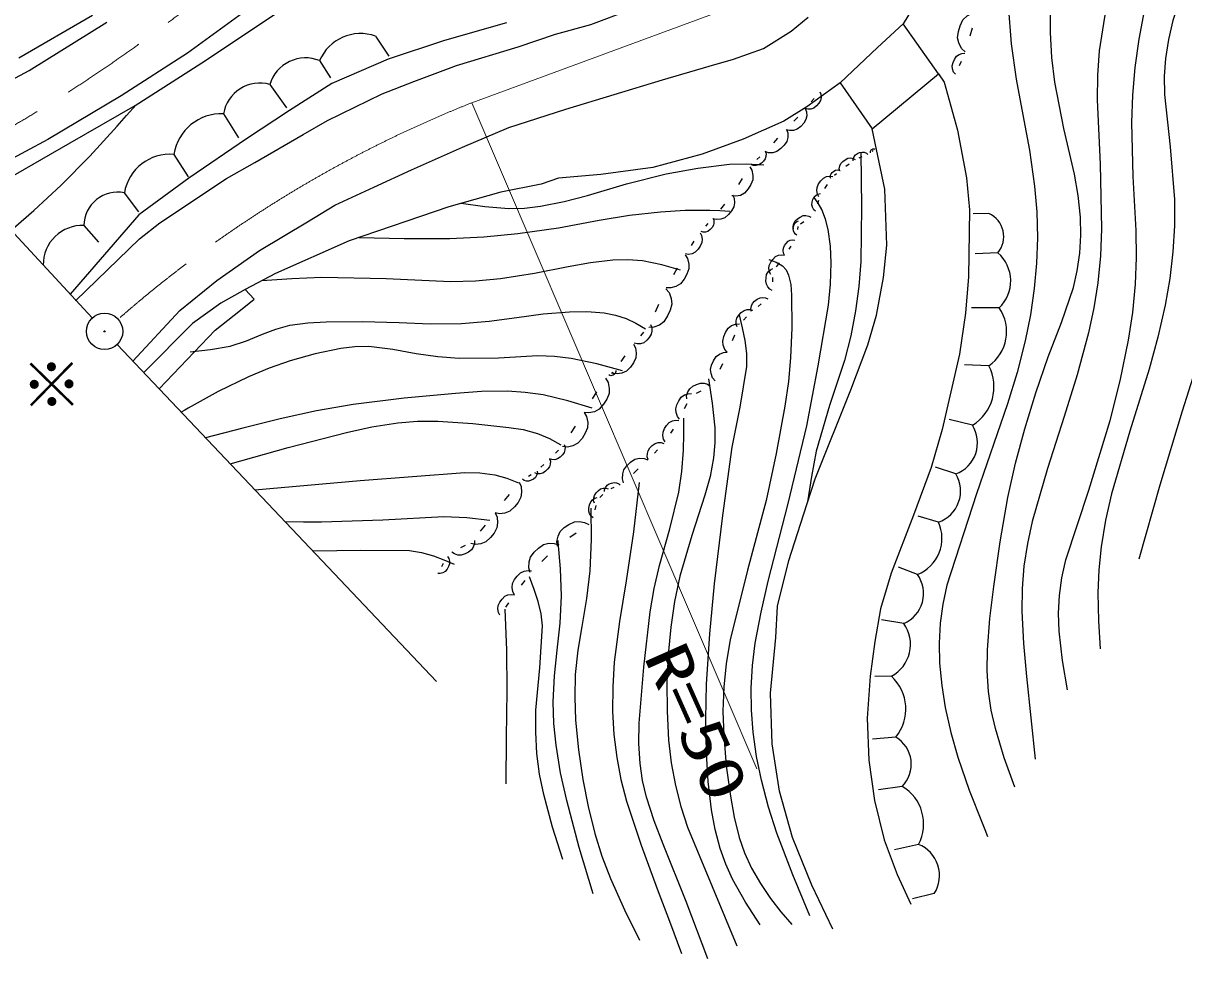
# Model space of a CAD drawing. Units: millimetres, scale not verified. Extents: x 40000 to 680000, y 20000 to 380000.
# Drawn here: x 244390 to 292016, y 245475 to 283870 of the extents above; entities that cross this region are included whole.
import ezdxf
from ezdxf.enums import TextEntityAlignment as Align

# ---------------------------------------------------------------- set-up
doc = ezdxf.new("R2010")
doc.units = ezdxf.units.MM
doc.header["$LTSCALE"] = 1000
doc.linetypes.add('CHAIN', pattern=[18.5, 12, -1.5, 3.5, -1.5])
for name, color, linetype, lineweight in [('M-BGD', 7, 'Continuous', 25), ('M-BGD-HTXT', 7, 'Continuous', 13), ('M-BMK', 2, 'CHAIN', 13), ('M-OTRS', 6, 'Continuous', 25)]:
    doc.layers.add(name, color=color, linetype=linetype, lineweight=lineweight)
doc.styles.add('ＭＳ ゴシック', font='')
doc.styles.get('ＭＳ ゴシック').set_extended_font_data('MS Gothic')

# ---------------------------------------------------------------- blocks, each defined once
blk = doc.blocks.new('BUHIN53')
at = {"color": 7, "linetype": 'Continuous', "lineweight": 25}
blk.add_line((115, -119), (-115, 119), dxfattribs=at)
blk.add_lwpolyline([(-573, 597), (-385, 657), (-136, 643), (70, 584), (269, 436), (441, 257), (592, 41), (649, -180), (638, -408), (573, -597)], dxfattribs=at)
blk = doc.blocks.new('BUHIN57')
at = {"color": 7, "linetype": 'Continuous', "lineweight": 25}
blk.add_line((98, -126), (-98, 126), dxfattribs=at)
blk.add_lwpolyline([(-491, 632), (-303, 671), (-66, 633), (127, 554), (303, 392), (450, 203), (573, -21), (606, -239), (573, -457), (491, -632)], dxfattribs=at)
blk = doc.blocks.new('BUHIN72')
at = {"color": 7, "linetype": 'Continuous', "lineweight": 25}
blk.add_line((-101, 77), (101, -77), dxfattribs=at)
blk.add_lwpolyline([(506, -383), (370, -451), (181, -471), (17, -450), (-151, -363), (-303, -248), (-443, -102), (-513, 58), (-533, 232), (-506, 383)], dxfattribs=at)

msp = doc.modelspace()

# ---------------------------------------------------------------- linework, layer by layer
at = {"layer": 'M-BGD'}
for p, q in [((247219, 271775), (231899, 288337)), ((281336, 285239), (280499, 283850)), ((253846, 284606), (251134, 282645)), ((251865, 282337), (254927, 284381)), ((267685, 283820), (269290, 284415)), ((244212, 282453), (247236, 284203)), ((244637, 281931), (247821, 283914)), ((264217, 283889), (261685, 283161)), ((275901, 283542), (276606, 284122)), ((264708, 282902), (266239, 283424)), ((266239, 283424), (267685, 283820)), ((274769, 282838), (275901, 283542)), ((280499, 283850), (279443, 282873)), ((281948, 281795), (280499, 283850)), ((283338, 283668), (283242, 283343)), ((258852, 283336), (259395, 282511)), ((261685, 283161), (259362, 282391)), ((262173, 282133), (264708, 282902)), ((251134, 282645), (248415, 280888)), ((273534, 282388), (274769, 282838)), ((279443, 282873), (277917, 281427)), ((248978, 280496), (251865, 282337)), ((256555, 282334), (257003, 281624)), ((259362, 282391), (257056, 281397)), ((260422, 281479), (262173, 282133)), ((270622, 281540), (272539, 282113)), ((272539, 282113), (273534, 282388)), ((282876, 282292), (282799, 282119)), ((241107, 280025), (244637, 281931)), ((259120, 280977), (260422, 281479)), ((266664, 280341), (270622, 281540)), ((279222, 279541), (281948, 281795)), ((281948, 281795), (282180, 281446)), ((254511, 281359), (255194, 280398)), ((257056, 281397), (255314, 280287)), ((277917, 281427), (276552, 280434)), ((277917, 281427), (279222, 279541)), ((282180, 281446), (282725, 279484)), ((248415, 280888), (245396, 279101)), ((256877, 279872), (259120, 280977)), ((276722, 280641), (276842, 280779)), ((246316, 278958), (248978, 280496)), ((252610, 280155), (253224, 279170)), ((255314, 280287), (253551, 279131)), ((264313, 279588), (266664, 280341)), ((276552, 280434), (275610, 279851)), ((255882, 279308), (256877, 279872)), ((262423, 278779), (264313, 279588)), ((275610, 279851), (273932, 279115)), ((276017, 279845), (276173, 280020)), ((245396, 279101), (243563, 278109)), ((253551, 279131), (251193, 277505)), ((253890, 278152), (255882, 279308)), ((273932, 279115), (272253, 278499)), ((275187, 278963), (275364, 279146)), ((279752, 277057), (279222, 279541)), ((282725, 279484), (283104, 277520)), ((243630, 277420), (246316, 278958)), ((260320, 277847), (262423, 278779)), ((279268, 278641), (279232, 278611)), ((250576, 278488), (251166, 277571)), ((252734, 277491), (253890, 278152)), ((272253, 278499), (270229, 277949)), ((274502, 278281), (274616, 278391)), ((278809, 278383), (278688, 278331)), ((258785, 277137), (260320, 277847)), ((270229, 277949), (268094, 277659)), ((277760, 277689), (277682, 277623)), ((278280, 278089), (278152, 277994)), ((251193, 277505), (249133, 275999)), ((249999, 275680), (252734, 277491)), ((265651, 277269), (263992, 276938)), ((266361, 277517), (265651, 277269)), ((268094, 277659), (266361, 277517)), ((273761, 277257), (273909, 277496)), ((277383, 277250), (277271, 277083)), ((283104, 277520), (283225, 276216)), ((248540, 276912), (249128, 276134)), ((257179, 276403), (258785, 277137)), ((263992, 276938), (261854, 276339)), ((279825, 274757), (279752, 277057)), ((256063, 275715), (257179, 276403)), ((261854, 276339), (257773, 274942)), ((273014, 276241), (273176, 276437)), ((277022, 276589), (276981, 276445)), ((249133, 275999), (246318, 272749)), ((283225, 276216), (283179, 273465)), ((284014, 276057), (283368, 276041)), ((246882, 275569), (247482, 274888)), ((249165, 275024), (249999, 275680)), ((254083, 274547), (256063, 275715)), ((272404, 275536), (272503, 275645)), ((276175, 275523), (276162, 275407)), ((276431, 275715), (276289, 275620)), ((246534, 272483), (249165, 275024)), ((257773, 274942), (254749, 273594)), ((271808, 274747), (271928, 274922)), ((252341, 273312), (254083, 274547)), ((275891, 274726), (275807, 274602)), ((279698, 273429), (279825, 274757)), ((284388, 274446), (283458, 274402)), ((275408, 274031), (275295, 273871)), ((254749, 273594), (253498, 272935)), ((271086, 273556), (271240, 273827)), ((275142, 273440), (275137, 273260)), ((279407, 271891), (279698, 273429)), ((283179, 273465), (283054, 271972)), ((250813, 272079), (252341, 273312)), ((253498, 272935), (252496, 272387)), ((253872, 272548), (253498, 272935)), ((253308, 272089), (253872, 272548)), ((248884, 270006), (250813, 272079)), ((252496, 272387), (251343, 271540)), ((252273, 271267), (253308, 272089)), ((270339, 272019), (270478, 272338)), ((274679, 272349), (274544, 272246)), ((283054, 271972), (282807, 270290)), ((284439, 272187), (283301, 272184)), ((251343, 271540), (249335, 269530)), ((274077, 271818), (273950, 271680)), ((279051, 270664), (279407, 271891)), ((249963, 268868), (252273, 271267)), ((269731, 271041), (269865, 271194)), ((248244, 270680), (261357, 256857)), ((278350, 268819), (279051, 270664)), ((268924, 269980), (269093, 270219)), ((282807, 270290), (282102, 267202)), ((284015, 269808), (283011, 269846)), ((268538, 269509), (268595, 269546)), ((272196, 268771), (272003, 268668)), ((276886, 265173), (278350, 268819)), ((271617, 268248), (271519, 268039)), ((271068, 267216), (270956, 267042)), ((282102, 267202), (281647, 265641)), ((283344, 267374), (282382, 267602)), ((266233, 266229), (266354, 266346)), ((270420, 266363), (270292, 266231)), ((265630, 265646), (265750, 265762)), ((265121, 265285), (265242, 265351)), ((269627, 265578), (269428, 265389)), ((281647, 265641), (280927, 263683)), ((282666, 265375), (281833, 265650)), ((268632, 264814), (268503, 264762)), ((276409, 263694), (276886, 265173)), ((268172, 264528), (268059, 264411)), ((267883, 264071), (267849, 263905)), ((275812, 261821), (276409, 263694)), ((280927, 263683), (280006, 261297)), ((281946, 263396), (281116, 263638)), ((267082, 262940), (266826, 262764)), ((262354, 262352), (262540, 262448)), ((265902, 262007), (265668, 261781)), ((261566, 261568), (261643, 261705)), ((275340, 259949), (275812, 261821)), ((281084, 261250), (280315, 261542)), ((264970, 260998), (264829, 260802)), ((280006, 261297), (279569, 259841)), ((264307, 260076), (264187, 259909)), ((275274, 258663), (275340, 259949)), ((279569, 259841), (279339, 258491)), ((280531, 259232), (279617, 259380)), ((275056, 256370), (275274, 258663)), ((279339, 258491), (279150, 257079)), ((279150, 257079), (279029, 255346)), ((280021, 257070), (279344, 257053)), ((275126, 254298), (275056, 256370)), ((279029, 255346), (279093, 253627)), ((280200, 254574), (279243, 254491)), ((275421, 252354), (275126, 254298)), ((279093, 253627), (279323, 251972)), ((280455, 252546), (279491, 252414)), ((275965, 250455), (275421, 252354)), ((279323, 251972), (279717, 250360)), ((276758, 248496), (275965, 250455)), ((279717, 250360), (280255, 248937)), ((281129, 250172), (280150, 249945)), ((280255, 248937), (280810, 247722)), ((277611, 246684), (276758, 248496)), ((281778, 248149), (280887, 247942))]:
    msp.add_line(p, q, dxfattribs=at)
for points in [[(292153, 285779), (291569, 283981), (291388, 283207), (291267, 282427), (291218, 281692), (291227, 280942), (291462, 278802), (291639, 276634), (291635, 275558), (291569, 274487), (291442, 273392), (291253, 272296), (290957, 270980), (290601, 269673), (289796, 267129), (289044, 264552), (288805, 263474), (288625, 262386), (288527, 261441), (288489, 260494), (288517, 259345), (288587, 258196)], [(284803, 284615), (284928, 283022), (285137, 281570), (285408, 280116), (285680, 278660), (285894, 277185), (285981, 276126), (286007, 275064), (285974, 274022), (285880, 272986), (285725, 271908), (285511, 270840), (285179, 269539), (284789, 268253), (283513, 264552), (282287, 260811), (282125, 260031), (282021, 259242), (281980, 258425), (281998, 257604), (282083, 256691), (282228, 255781), (282455, 254761), (282743, 253749), (283211, 252394), (283736, 251060), (283849, 250784), (283966, 250499)], [(285077, 252522), (284650, 253719), (284284, 254924), (284114, 255679), (284004, 256442), (283953, 257293), (283961, 258151), (284058, 259446), (284216, 260751), (284478, 262583), (284799, 264402), (285113, 265811), (285490, 267218), (285941, 268698), (286454, 270175), (287000, 271590), (287484, 273018), (287646, 273714), (287750, 274426), (287791, 275167), (287772, 275911), (287678, 276800), (287526, 277675), (287093, 279554), (286719, 281448), (286600, 282463), (286541, 283493), (286543, 284484)], [(288818, 284459), (288547, 282736), (288477, 281734), (288467, 280728), (288584, 278081), (288640, 275431), (288595, 274322), (288491, 273221), (288331, 272186), (288111, 271160), (287636, 269439), (287102, 267732), (286423, 265591), (285800, 263427), (285599, 262511), (285457, 261588), (285385, 260666), (285374, 259739), (285436, 258408), (285559, 257065), (285744, 255366), (285915, 253672)], [(287243, 256511), (287045, 257713), (286907, 258919), (286880, 259652), (286913, 260379), (287016, 261111), (287182, 261847), (288119, 264701), (288995, 267563), (289400, 269200), (289746, 270856), (289920, 272004), (290034, 273158), (290080, 274255), (290066, 275356), (289945, 277577), (289885, 279793), (289921, 280918), (290017, 282050), (290181, 283217), (290405, 284381)], [(283049, 282694), (282900, 282831), (282786, 283059), (282735, 283273), (282765, 283524), (282838, 283768), (282954, 284012), (283121, 284174), (283330, 284280), (283531, 284318)], [(282646, 281772), (282572, 281858), (282526, 281993), (282512, 282116), (282547, 282253), (282605, 282384), (282687, 282511), (282792, 282589), (282915, 282633), (283029, 282639)], [(277083, 281056), (277126, 280955), (277130, 280817), (277108, 280700), (277036, 280583), (276946, 280480), (276834, 280386), (276715, 280344), (276589, 280338), (276481, 280365)], [(243674, 275183), (244833, 276180), (245951, 277221), (247118, 278411), (248249, 279650), (248635, 280084), (249026, 280526)], [(276485, 280369), (276538, 280239), (276542, 280063), (276511, 279914), (276418, 279766), (276301, 279635), (276156, 279517), (276004, 279465), (275842, 279460), (275706, 279496)], [(275719, 279510), (275770, 279367), (275766, 279176), (275726, 279016), (275618, 278859), (275485, 278723), (275322, 278601), (275154, 278552), (274979, 278554), (274833, 278599)], [(279161, 278553), (279155, 278580), (279159, 278614), (279170, 278642), (279192, 278668), (279219, 278690), (279251, 278708), (279282, 278714), (279314, 278710), (279339, 278699)], [(274843, 278609), (274872, 278520), (274865, 278401), (274837, 278303), (274767, 278208), (274682, 278126), (274579, 278054), (274474, 278027), (274365, 278032), (274275, 278063)], [(278759, 278565), (278789, 276331), (278760, 274084), (278686, 273069), (278551, 272060), (278351, 271039), (278091, 270030), (277482, 268176), (276932, 266313), (276736, 265273), (276580, 264223)], [(277895, 277803), (277878, 277897), (277900, 278015), (277941, 278111), (278023, 278197), (278119, 278268), (278232, 278327), (278341, 278341), (278450, 278322), (278536, 278279)], [(278445, 278227), (278449, 278306), (278489, 278397), (278540, 278465), (278623, 278519), (278715, 278558), (278817, 278584), (278907, 278574), (278991, 278538), (279052, 278487)], [(262359, 276481), (263332, 276344), (264314, 276268), (264968, 276283), (265621, 276357), (266584, 276551), (267544, 276805), (269154, 277279), (270776, 277693), (272075, 277919), (273377, 278086), (274073, 278096), (274781, 278056)], [(274204, 277975), (274294, 277833), (274335, 277625), (274330, 277443), (274251, 277248), (274140, 277068), (273994, 276899), (273824, 276805), (273635, 276765), (273465, 276779)], [(277526, 277492), (277511, 277551), (277520, 277627), (277543, 277689), (277592, 277748), (277651, 277797), (277721, 277839), (277790, 277852), (277860, 277844), (277917, 277820)], [(277045, 276750), (276985, 276854), (276961, 277004), (276971, 277134), (277033, 277271), (277117, 277396), (277227, 277514), (277351, 277576), (277488, 277599), (277609, 277584)], [(273502, 276829), (273565, 276690), (273576, 276499), (273548, 276336), (273453, 276171), (273331, 276023), (273178, 275889), (273014, 275826), (272839, 275814), (272688, 275848)], [(276675, 247239), (275973, 248919), (275323, 250628), (274976, 251704), (274685, 252799), (274486, 253774), (274344, 254769), (274273, 255678), (274262, 256587), (274316, 257512), (274431, 258432), (274667, 259700), (274965, 260970), (275785, 264156), (276546, 267350), (277016, 269803), (277433, 272295), (277521, 273165), (277548, 274036), (277514, 274715), (277418, 275402), (277317, 275823), (277157, 276231), (277012, 276479), (276848, 276718)], [(276899, 276156), (276832, 276216), (276781, 276317), (276757, 276411), (276769, 276523), (276800, 276631), (276851, 276740), (276924, 276813), (277016, 276860), (277105, 276878)], [(258178, 275080), (260030, 275029), (261897, 275038), (263295, 275106), (264689, 275235), (266358, 275477), (268026, 275780), (269276, 275987), (270536, 276134), (271552, 276195), (272568, 276195), (272975, 276179), (273392, 276159)], [(272702, 275863), (272734, 275781), (272736, 275670), (272715, 275577), (272656, 275484), (272581, 275402), (272490, 275328), (272393, 275296), (272292, 275294), (272206, 275317)], [(276004, 275429), (275990, 275531), (276019, 275656), (276069, 275756), (276162, 275844), (276269, 275916), (276393, 275973), (276511, 275982), (276626, 275956), (276716, 275906)], [(276137, 275177), (276078, 275214), (276026, 275284), (275996, 275353), (275991, 275440), (276001, 275526), (276025, 275615), (276072, 275680), (276135, 275728), (276201, 275753)], [(272168, 275270), (272230, 275160), (272254, 275003), (272243, 274866), (272176, 274722), (272086, 274592), (271970, 274469), (271839, 274405), (271695, 274383), (271569, 274399)], [(275637, 274355), (275593, 274433), (275577, 274545), (275584, 274641), (275631, 274743), (275695, 274836), (275777, 274922), (275869, 274968), (275971, 274984), (276060, 274972)], [(271548, 274367), (271653, 274213), (271707, 273986), (271708, 273784), (271628, 273565), (271513, 273363), (271358, 273169), (271174, 273059), (270966, 273008), (270779, 273016)], [(275069, 273552), (275013, 273654), (274993, 273800), (275005, 273927), (275068, 274058), (275153, 274178), (275262, 274290), (275383, 274348), (275517, 274367), (275634, 274350)], [(271367, 273741), (270595, 273956), (269807, 274113), (269204, 274158), (268586, 274143), (267666, 274037), (266750, 273870), (265367, 273593), (263978, 273376), (262951, 273289), (261919, 273261), (259282, 273378), (256640, 273435), (255414, 273377), (254177, 273293)], [(274995, 274172), (275294, 274069), (275554, 273917), (275701, 273743), (275802, 273528), (275889, 273146), (275923, 272713), (275932, 271372), (275883, 270134), (275798, 269164), (275647, 268156), (275290, 266205), (274878, 264277), (274110, 261423), (273401, 258558), (273240, 257595), (273139, 256626), (273107, 255642), (273136, 254643), (273243, 253391), (273410, 252142), (273563, 251287), (273773, 250448), (273996, 249819), (274280, 249200), (274641, 248562), (275058, 247948), (275485, 247408), (275931, 246887)], [(275128, 272901), (275032, 272950), (274943, 273052), (274887, 273154), (274868, 273288), (274872, 273422), (274898, 273563), (274962, 273670), (275054, 273753), (275152, 273800)], [(270757, 272974), (270892, 272816), (270978, 272569), (271003, 272345), (270940, 272093), (270835, 271854), (270686, 271621), (270495, 271477), (270269, 271396), (270060, 271383)], [(274274, 272041), (274254, 272141), (274276, 272267), (274319, 272368), (274406, 272461), (274507, 272538), (274626, 272601), (274742, 272617), (274858, 272598), (274950, 272554)], [(251241, 270386), (252071, 270474), (252885, 270620), (253549, 270830), (254207, 271102), (254756, 271318), (255331, 271478), (256065, 271578), (256817, 271619), (258313, 271632), (259818, 271585), (261097, 271537), (262372, 271549), (263513, 271640), (264652, 271792), (265722, 271938), (266805, 272025), (267518, 272034), (268231, 271982), (268691, 271894), (269133, 271749), (269536, 271554), (269928, 271331)], [(273695, 271403), (273654, 271508), (273653, 271650), (273680, 271769), (273757, 271887), (273852, 271991), (273970, 272084), (274093, 272124), (274223, 272126), (274333, 272095)], [(270134, 271500), (270181, 271387), (270185, 271234), (270159, 271105), (270079, 270975), (269978, 270861), (269853, 270757), (269721, 270711), (269581, 270706), (269461, 270736)], [(274631, 246870), (274037, 247795), (273499, 248744), (273217, 249358), (272988, 250004), (272786, 250787), (272641, 251587), (272504, 252745), (272426, 253914), (272400, 255323), (272434, 256740), (272566, 258806), (272758, 260864), (273094, 263664), (273490, 266467), (273818, 268117), (274087, 269779), (274082, 270311), (274016, 270843), (273910, 271374), (273782, 271904)], [(268983, 269610), (267933, 269892), (266877, 270112), (266198, 270193), (265515, 270214), (263898, 270130), (262279, 270107), (261403, 270172), (260520, 270299), (259553, 270482), (258575, 270605), (258002, 270593), (257428, 270521), (256377, 270297), (255345, 270015), (254480, 269717), (253636, 269364), (252392, 268750), (251160, 268074), (251020, 267995), (250871, 267911)], [(269432, 270698), (269516, 270544), (269546, 270326), (269528, 270136), (269433, 269938), (269306, 269759), (269143, 269591), (268961, 269504), (268760, 269475), (268585, 269501)], [(268709, 269619), (268714, 269579), (268701, 269529), (268681, 269490), (268643, 269456), (268601, 269428), (268551, 269407), (268505, 269404), (268459, 269415), (268424, 269435)], [(290188, 261893), (291047, 264928), (291969, 267960), (292486, 269601)], [(272508, 269269), (272669, 268270), (272770, 267267), (272774, 266646), (272718, 266030), (272574, 265264), (272368, 264502), (271823, 262848), (271337, 261178), (271119, 260137), (270961, 259087), (270855, 257961), (270808, 256820), (270811, 255635), (270875, 254452), (270986, 253516), (271158, 252581), (271378, 251721), (271656, 250879), (272669, 248439), (273675, 246003)], [(271618, 268461), (271613, 268592), (271666, 268748), (271741, 268868), (271870, 268969), (272014, 269046), (272179, 269103), (272330, 269100), (272473, 269053), (272581, 268978)], [(267743, 268066), (266736, 268371), (265721, 268616), (264995, 268721), (264261, 268767), (263199, 268752), (262133, 268678), (260023, 268479), (257933, 268221), (256426, 267957), (254931, 267633), (253400, 267255), (251875, 266853)], [(271324, 267619), (271237, 267727), (271183, 267892), (271170, 268042), (271216, 268209), (271289, 268366), (271392, 268519), (271522, 268612), (271673, 268663), (271813, 268668)], [(272487, 245475), (271601, 247823), (270651, 250173), (270279, 251131), (269968, 252101), (269807, 252785), (269704, 253489), (269657, 254311), (269670, 255151), (269862, 257443), (270113, 259710), (270278, 260670), (270501, 261621), (270926, 263114), (271294, 264628), (271416, 265477), (271480, 266344), (271499, 267002), (271505, 267662)], [(252885, 265788), (255257, 266457), (257652, 267070), (258700, 267299), (259765, 267469), (260576, 267532), (261400, 267536), (262847, 267440), (264314, 267282), (264910, 267190), (265496, 267037), (265985, 266829), (266454, 266569)], [(270730, 266694), (270666, 266800), (270639, 266954), (270646, 267088), (270707, 267231), (270792, 267361), (270902, 267484), (271029, 267551), (271169, 267577), (271294, 267564)], [(266595, 266579), (266626, 266483), (266619, 266357), (266589, 266253), (266515, 266151), (266424, 266064), (266315, 265987), (266203, 265958), (266087, 265963), (265992, 265996)], [(270037, 265969), (270000, 266072), (270003, 266210), (270032, 266325), (270110, 266438), (270205, 266536), (270322, 266623), (270443, 266659), (270569, 266657), (270675, 266625)], [(265992, 265996), (266023, 265900), (266016, 265774), (265986, 265669), (265912, 265568), (265821, 265481), (265712, 265404), (265600, 265375), (265484, 265380), (265388, 265412)], [(269031, 265009), (268981, 265166), (268993, 265372), (269044, 265543), (269166, 265708), (269315, 265850), (269496, 265975), (269679, 266021), (269868, 266012), (270025, 265957)], [(253901, 264717), (258212, 265106), (262519, 265434), (263132, 265412), (263745, 265330), (264232, 265198), (264710, 265009)], [(265485, 265484), (265489, 265401), (265456, 265302), (265410, 265226), (265328, 265162), (265237, 265112), (265133, 265075), (265038, 265076), (264947, 265105), (264878, 265152)], [(268245, 264658), (268251, 264740), (268295, 264835), (268351, 264906), (268439, 264961), (268536, 265000), (268644, 265025), (268738, 265012), (268826, 264973), (268889, 264918)], [(269662, 265018), (269429, 262996), (269135, 260982), (268860, 259317), (268644, 257643), (268580, 256633), (268575, 255618), (268629, 254676), (268744, 253731), (268913, 252837), (269143, 251949), (269747, 250141), (270411, 248341), (270906, 247014), (271402, 245688)], [(267782, 263573), (267701, 263635), (267635, 263743), (267600, 263848), (267604, 263974), (267630, 264098), (267677, 264225), (267753, 264313), (267852, 264375), (267950, 264402)], [(267832, 264178), (267799, 264270), (267802, 264392), (267828, 264494), (267897, 264594), (267982, 264682), (268086, 264760), (268193, 264791), (268305, 264790), (268399, 264761)], [(267684, 263967), (267695, 262677), (267646, 261393), (267508, 260255), (267308, 259112), (267147, 258135), (267046, 257144), (267023, 256206), (267060, 255266), (267180, 254046), (267359, 252833), (267574, 251721), (267850, 250616), (268141, 249684), (268492, 248764), (269066, 247490), (269687, 246234)], [(263536, 263456), (262591, 263567), (261646, 263618), (259144, 263475), (256635, 263393), (255895, 263397), (255145, 263405)], [(266313, 262412), (266286, 262596), (266337, 262824), (266424, 263006), (266591, 263168), (266783, 263300), (267007, 263407), (267220, 263426), (267430, 263381), (267595, 263292)], [(262911, 262640), (262914, 262515), (262861, 262367), (262788, 262253), (262663, 262159), (262524, 262087), (262366, 262034), (262222, 262039), (262086, 262087), (261983, 262160)], [(265200, 261329), (265140, 261514), (265153, 261759), (265211, 261962), (265356, 262158), (265531, 262327), (265744, 262476), (265961, 262533), (266185, 262523), (266371, 262459)], [(267783, 248144), (267211, 250044), (266694, 251975), (266445, 253103), (266256, 254242), (266165, 255128), (266135, 256015), (266188, 257082), (266301, 258147), (266421, 259252), (266482, 260368), (266442, 261473), (266341, 262590), (266339, 262610), (266336, 262640)], [(256277, 262212), (258247, 262249), (260239, 262226), (260737, 262146), (261222, 262008), (261653, 261848), (262080, 261672)], [(261797, 261980), (261851, 261903), (261879, 261788), (261880, 261685), (261841, 261574), (261783, 261471), (261705, 261372), (261612, 261315), (261506, 261289), (261411, 261292)], [(264547, 260410), (264478, 260537), (264456, 260717), (264471, 260873), (264551, 261036), (264657, 261183), (264792, 261319), (264943, 261389), (265108, 261412), (265252, 261390)], [(266537, 249554), (266115, 250874), (265750, 252214), (265581, 253051), (265472, 253897), (265422, 254782), (265433, 255684), (265597, 257419), (265698, 259135), (265643, 259632), (265525, 260131), (265357, 260635), (265161, 261144)], [(263947, 259575), (263889, 259683), (263869, 259837), (263882, 259970), (263950, 260108), (264040, 260233), (264155, 260350), (264284, 260409), (264424, 260429), (264547, 260410)], [(264154, 259821), (264228, 258147), (264242, 256471), (264206, 254561), (264196, 252652)]]:
    msp.add_lwpolyline(points, dxfattribs=at)
for centre, radius, start, end in [((258231, 281625), 1820, 70.0436, 157.0607), ((255977, 280916), 1531, 67.8427, 163.1654), ((254104, 279899), 1516, 74.4285, 170.249), ((252531, 278177), 1980, 87.7216, 170.9803), ((250419, 276588), 1906, 85.2782, 170.2069), ((248270, 275550), 1388, 78.7753, 179.2089), ((283597, 275111), 1034, 319.9349, 66.1951), ((246820, 273963), 1607, 87.783, 180.699), ((283389, 273293), 1526, 313.5375, 49.0532), ((283036, 271210), 1710, 304.9421, 34.8517), ((282384, 268949), 1844, 301.3527, 27.7792), ((282187, 266652), 1364, 290.5613, 31.9733), ((281499, 264679), 1359, 289.2306, 30.8206), ((280506, 262728), 1588, 291.3485, 24.8722), ((279993, 260464), 1344, 293.5754, 35.7614), ((279318, 258377), 1484, 298.2639, 35.2031), ((278799, 255728), 1815, 320.5232, 47.6634), ((279539, 253461), 1294, 315.0256, 59.3225), ((279567, 251011), 1774, 331.7496, 59.9563), ((280618, 248892), 1378, 327.3641, 68.2163)]:
    msp.add_arc(centre, radius, start, end, dxfattribs=at)
at = {"layer": 'M-BGD-HTXT'}
msp.add_line((262804, 280607), (274495, 253275), dxfattribs=at)
at = {"layer": 'M-BMK'}
msp.add_line((273819, 284658), (262804, 280607), dxfattribs=at)
for centre, radius, start, end in [((211493, 335324), 64451, 290.62268, 312.69714), ((281266, 234140), 50000, 111.6685, 131.2664)]:
    msp.add_arc(centre, radius, start, end, dxfattribs=at)
at = {"layer": 'M-OTRS'}
for radius in [746, 22.5]:
    msp.add_circle((247728, 271224), radius, dxfattribs=at)

# ---------------------------------------------------------------- block references
at = {"layer": 'M-BGD', "rotation": 284.02626}
for name, p in [('BUHIN72', (273529, 270948)), ('BUHIN72', (273031, 269781)), ('BUHIN53', (267846, 268596)), ('BUHIN53', (266966, 267195)), ('BUHIN57', (264246, 264406)), ('BUHIN57', (263258, 263147))]:
    msp.add_blockref(name, p, dxfattribs=at)

# ---------------------------------------------------------------- texts
at = {"layer": 'M-BGD-HTXT', "style": 'ＭＳ ゴシック'}
msp.add_text('※', height=1833, rotation=0.7, dxfattribs=at).set_placement((244325, 267544), align=Align.BOTTOM_LEFT)
at = {"layer": 'M-BGD-HTXT', "style": 'ＭＳ ゴシック', "width": 1.35}
msp.add_text('R=50', height=1833, rotation=294, dxfattribs=at).set_placement((269327, 257677), align=Align.BOTTOM_LEFT)

doc.saveas('drawing.dxf')
